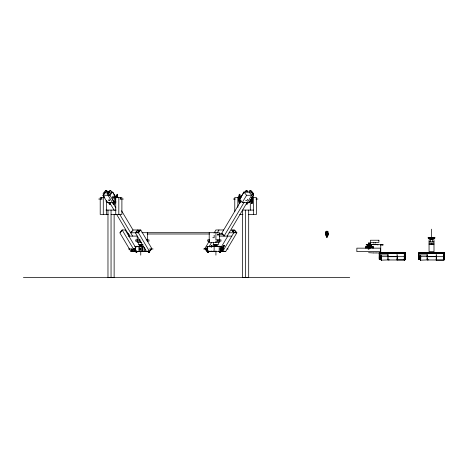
<?xml version="1.0" encoding="UTF-8"?>
<svg xmlns="http://www.w3.org/2000/svg" width="468" height="468" viewBox="0 0 468 468"><rect width="100%" height="100%" fill="white"/><g stroke="black" fill="none" stroke-linecap="round" stroke-linejoin="round"><path stroke-width="0.7" d="M135.457 251.468L135.457 246.507M136.451 246.513L143.647 246.291M136.703 246.291L136.323 246.291M138.99 251.468L138.99 249.473L139.99 249.555A0.655 0.462 -90 0 0 140.687 248.988A0.655 0.462 -90 0 0 139.99 248.426L138.99 248.508L138.99 246.507M139.189 246.513L140.049 246.291M136.597 246.291L140.207 246.297L139.786 246.507M139.914 251.468L139.914 249.473M139.914 248.508L139.873 246.291M141.453 251.468L141.453 246.507M142.407 251.468L142.407 246.507M212.244 246.513L211.483 246.291L212.244 246.291M211.735 246.513L215.344 246.297M214.835 246.507L214.356 246.291L215.04 246.507M379.255 256.651L379.296 259.348L379.255 252.942L379.255 259.33L380.601 259.348L380.566 253.369M380.578 256.973L380.578 256.335M381.057 256.084L381.057 257.932L381.063 257.318M381.256 259.623L381.245 260.185L381.262 259.518L381.245 260.185L388.452 259.892M381.25 258.547L381.332 256.686M381.584 256.686L381.584 258.324L381.566 257.418M387.984 257.166L387.978 254.931L381.25 254.931L381.198 258.301L381.18 257.4M387.978 258.547L387.978 257.113M397.075 258.541L397.075 253.621M404.27 258.541L404.27 253.621L387.978 253.638L387.984 256.68L397.08 256.68M405.405 257.002L405.399 255.446L405.405 256.066M418.433 256.651L418.468 259.348L418.433 252.942L418.433 259.33L419.773 259.348L419.773 253.387L418.433 253.369L438.218 253.381M420.229 256.382L420.235 257.932L420.229 256.084M420.422 259.635L420.422 254.931L427.155 254.943L427.155 258.108M427.155 258.547L427.155 257.944M436.252 258.541L436.252 253.621M443.442 257.938L443.442 253.621L427.155 253.638L427.155 256.68L436.252 256.68M443.442 258.541L443.448 257.64M444.577 257.002L444.577 255.446L444.577 257.915L444.577 257.301M117.281 194.764C116.462 195.25 118.006 195.238 117.281 194.191M141.628 246.291C142.617 246.437 141.389 246.332 141.979 246.291M216.994 246.291L217.456 246.513M217.064 246.507L216.772 246.291M217.298 246.507C216.263 245.764 216.52 247.162 217.076 246.291M217.415 246.513L215.268 246.618M380.578 257.271L380.572 257.728M381.245 259.319L381.245 258.33M381.332 258.114L381.321 259.541L381.332 255.943M387.978 258.33L387.978 259.635M397.075 258.324L397.075 259.635M397.431 259.003L397.431 255.832M404.27 258.324L404.264 260.179L404.27 259.009M404.756 259.003L404.761 259.968L404.767 255.042M405.405 257.301L405.399 257.915L405.405 256.365M420.393 257.271L420.387 257.728M427.629 259.892L420.416 260.185L420.422 258.33M420.755 259.009L420.761 255.832M427.155 258.33L427.149 259.635M431.835 238.036L428.144 238.042L434.924 238.042L432.116 238.036L432.543 237.715M432.356 238.042L432.198 237.715L432.233 239.628M432.549 238.042L431.835 237.82M432.262 238.036L434.667 237.826L433.579 237.82M434.632 237.826L434.21 237.826L434.924 237.826L428.144 237.826L428.834 238.042M436.252 258.324L436.246 260.179L443.436 260.179L443.436 259.722M436.603 259.003L436.609 255.832M443.442 258.324L443.442 259.635M443.927 259.003L443.933 259.968L443.945 255.042M381.245 259.635L381.198 258.681M388.06 259.968L404.884 259.98L404.89 259.02M419.743 257.728L419.749 256.335M436.252 259.009L436.246 260.179M444.062 259.02L444.056 259.553L444.05 259.02M387.978 259.91L387.978 259.535M397.075 259.904L404.282 259.892M397.075 259.529L397.075 260.179M420.416 259.535L420.363 259.945L420.393 258.026L420.434 260.167L420.434 259.278M427.149 259.91L427.149 259.535M381.186 258.675L381.192 259.945L381.192 259.132M389.037 259.547L389.037 259.986M404.884 259.173L404.884 259.98M428.214 259.547L428.208 259.986M239.066 199.105L239.405 199.111L239.066 198.976M239.265 198.982L239.353 199.421L239.265 199.111M420.498 259.442L420.492 258.108M444.056 259.98L444.062 259.173L444.056 259.98L427.231 259.968M209.026 251.31L207.804 252.597L208.207 250.924M223.844 245.817L224.125 245.998M211.384 245.817L211.665 245.998M220.2 252.299L220.329 251.878L219.937 252.702M240.774 202.158L239.692 201.006L240.347 199.894M249.239 202.533L253.557 195.273L252.603 195.273L253.592 193.612L252.509 192.325L251.585 192.459A0.655 0.462 -90 0 1 250.83 192.845A0.655 0.462 -90 0 1 250.971 191.734L251.989 191.704L250.906 190.417L249.988 190.417L248.994 192.085L251.679 195.273L246.601 195.273L243.922 192.085L239.604 199.345L242.289 202.533L247.361 202.533M252.509 192.325L252.468 192.623M222.3 248.537L222.709 249.485L222.101 249.976M221.92 248.099A0.954 0.679 -90 0 1 222.587 248.28L222.914 248.9L222.657 249.619A0.954 0.679 -90 0 1 222.019 249.941M134.433 250.187L136.504 252.609L136.147 250.924M136.445 252.603L136.861 252.293L136.299 250.924M371.586 247.619L371.58 247.11L370.387 247.11L370.387 247.619M147.794 251.31L149.111 252.509L148.877 251.889L148.748 252.603L147.636 251.31M430.929 238.036C431.888 237.118 430.946 238.744 430.373 237.826M217.597 234.831C218.334 234.567 216.193 235.258 218.544 234.714C219.434 234.766 217.433 235.106 218.1 234.614M218.527 234.825L218.006 234.62M222.622 249.216L222.587 248.28M241.307 196.782L240.423 196.624A2.434 1.726 -90 0 0 238.949 198.736C239.511 200.152 238.738 199.333 239.201 198.578M239.025 199.181L239.031 198.888M239.318 197.888C237.013 198.818 240.809 189.645 240.055 197.484M238.926 198.204L239.569 194.401M239.347 203.65C238.113 192.564 239.364 209.699 240.002 201.199M251.468 203.387L252.053 203.422L252.445 199.854L251.766 203.633L251.24 201.275M116.608 197.484L117.252 194.401L117.819 197.531M116.76 197.484L117.199 194.425L117.661 197.531M208.868 251.31L207.646 252.597L208.055 250.924M222.762 249.403L224.113 245.489L221.896 247.818M222.984 248.906L222.124 247.835L222.984 248.906L224.271 245.489L222.505 247.256M211.606 245.396C211.565 247.496 212.647 243.325 210.495 246.689M221.177 251.31L219.954 252.597L220.364 250.924M221.329 251.31L220.106 252.597L220.516 250.924M136.463 252.258L136.34 251.878L136.726 252.702M371.656 247.279L371.691 247.636L370.007 247.666L370.007 247.069M367.485 246.092L367.526 245.852M367.854 246.092L367.83 245.285L371.147 245.285M368.07 246.373L367.298 246.244M369.825 247.069L369.738 247.765L367.082 247.765L366.994 247.069M432.128 237.715L428.676 238.042M223.92 246.109L224.049 245.712M211.46 246.109L211.589 245.712M212.01 245.788L211.46 247.081M113.104 197.543L112.759 199.345A2.434 1.726 -90 0 0 114.233 201.456L114.683 201.456A2.434 1.726 -90 0 0 115.508 200.983M241.078 196.7L241.172 196.484A1.088 0.766 -90 0 1 241.693 196.104M368.246 245.22L368.386 242.763L368.521 245.22M369.351 245.22L369.492 242.763L369.626 245.22M370.457 245.22L370.597 242.763L370.732 245.22M239.277 194.828L239.645 195.138L239.13 194.84M239.417 202L239.376 202.375M239.639 203.223L239.493 202.86L239.786 203.217M238.99 198.765L239.212 198.526M252.094 199.397L252.194 198.9M431.835 237.715L431.759 239.628M207.482 252.702L207.774 252.287M210.19 251.527L207.113 251.527L204.756 248.724L209.588 240.605M214.046 233.105L215.906 229.981L223.669 229.981M208.95 246.852L211.548 242.477M217.123 233.105L218.977 229.981M239.727 199.345L244.044 192.085M244.998 192.085L245.987 190.417L246.911 190.417L247.894 191.734A0.655 0.462 -90 0 0 247.636 192.067M213.162 246.525L214.274 244.653M245.916 192.085L246.911 190.417M219.012 233.31L221.692 233.31L241.026 200.79M242.289 202.533L246.601 195.273M244.12 202.34L224.043 236.112L221.692 233.31M247.777 199.245L246.952 200.637L245.601 200.637M227.12 236.112L247.198 202.34M253.592 193.612L252.667 193.612L246.373 204.2L247.297 204.2L248.286 202.533M221.405 246.852L227.723 236.229M250.444 200.719L249.362 202.533L247.911 202.533M252.24 197.695L253.679 195.273L252.784 194.208M233.327 232.134L234.445 230.262L236.328 232.502L233.865 232.502L231.982 230.262L234.445 230.262M222.645 251.527L233.789 232.777L231.438 229.981L234.515 229.981L236.866 232.777L225.722 251.527L222.645 251.527L221.861 250.596M144.489 247.274L144.255 247.666A2.434 1.726 -90 0 0 144.419 250.62L144.764 251.035A2.434 1.726 -90 0 0 146.484 251.158M239.452 199.813L239.119 199.959L238.733 199.128L239.025 198.227L239.4 198.268M222.101 248.988L222.505 248.461L222.914 248.9M208.166 251.211L208.465 251.597M208.319 251.211L208.313 251.556M222.686 249.97L223.06 248.882L222.581 247.941M251.971 192.991A0.655 0.462 -90 0 1 251.702 191.927L251.989 191.704M252.287 196.782L252.439 198.192L252.258 197.882A1.088 0.766 -90 0 0 252.392 196.812M210.653 246.694L211.717 245.402M252.094 198.145L252.492 198.953L252 199.76M105.078 192.325L104.153 192.325L103.071 193.612L103.732 194.717M107.669 192.085L106.681 190.417L105.756 190.417L104.674 191.704L104.967 191.927A0.655 0.462 -90 0 1 104.908 192.845A0.655 0.462 -90 0 1 104.259 192.763L104.153 192.325M104.259 192.763L104.967 191.927M112.378 202.533L107.301 202.533L102.983 195.273L105.669 192.085L109.296 192.085M105.791 192.085L103.106 195.273L104.545 197.695M107.073 193.612L108.155 192.325L109.073 192.325L109.179 192.763A0.655 0.462 -90 0 0 109.828 192.845A0.655 0.462 -90 0 0 109.886 191.927L108.675 191.704L109.758 190.417L110.676 190.417L111.671 192.085L108.986 195.273L107.991 193.612L107.073 193.612L113.367 204.2L114.291 204.2L115.274 202.884A0.655 0.462 -90 0 1 115.093 201.831A0.655 0.462 -90 0 1 115.853 201.995M107.991 193.612L109.073 192.325M109.594 191.704L110.676 190.417M109.179 192.763L109.886 191.927M108.986 195.273L109.939 195.273L112.624 192.085L115.14 196.32M108.377 202.533L109.366 204.2L110.085 203.34M114.291 204.2L113.297 202.533L114.251 202.533L115.596 200.936M135.626 247.478L125.225 229.981L122.148 229.981L119.796 232.777L130.941 251.527L134.018 251.527L135.585 249.66M120.34 232.502L122.224 230.262M131.069 232.83L132.204 231.49M137.686 229.981L135.328 232.777L146.472 251.527L149.549 251.527L151.907 248.724L140.763 229.981L132.994 229.981L130.636 232.777L138.405 232.777L140.763 229.981M137.756 230.262L135.872 232.502L138.335 232.502L140.219 230.262L137.756 230.262L138.873 232.134M130.941 251.527L133.292 248.724L135.755 248.724M133.368 249.005L131.485 251.246L133.942 251.246L135.451 249.456M151.363 249.005L149.479 251.246L147.016 251.246M138.99 248.508L139.072 248.426A0.655 0.462 -90 0 1 139.762 248.988A0.655 0.462 -90 0 1 139.072 249.555L138.99 249.473M207.599 249.45A0.655 0.462 -90 0 1 207.271 249.643L206.961 249.473L206.961 251.468L221.668 251.468L221.668 249.473L220.668 249.555A0.655 0.462 -90 0 1 219.978 248.988A0.655 0.462 -90 0 1 220.668 248.426L221.668 248.508L221.668 246.507L206.961 246.507L206.961 248.508L207.271 248.338A0.655 0.462 -90 0 1 207.599 248.526M221.668 249.473L221.592 249.555A0.655 0.462 -90 0 1 220.902 248.988A0.655 0.462 -90 0 1 221.592 248.426L221.668 248.508M238.774 198.204L239.107 198.011M252.018 199.479L252.158 198.771M251.462 200.164L252.293 199.854M251.679 200.199L252.445 199.854M135.498 250.538L135.474 250.912M239.37 201.082L239.376 201.521M239.376 202.855L239.376 203.287M115.801 199.76L115.309 198.953L115.883 198.063M215.865 246.624L215.549 246.613M222.019 248.514L222.376 248.537M239.388 196.537L239.388 196.969M371.744 244.676L371.399 245.021L371.399 244.676M238.733 199.128L239.429 199.04M251.796 199.04L252.492 198.953M430.507 237.715L430.958 237.715M399.04 253.381L379.255 253.369L405.423 252.954L405.428 259.29L404.914 259.284M418.468 253.387L444.6 252.954L444.6 259.29L444.167 259.29L444.167 252.954L418.433 252.942L419.737 259.33M132.871 248.988L134.562 248.988M220.317 246.291L219.983 246.291M220.317 246.507L219.556 246.513M211.483 246.507L211.875 246.507L211.273 246.507M379.255 252.942L405.001 253.381L404.99 252.954L379.255 252.942L379.291 253.387L405.001 253.381L404.96 256.675L380.601 256.669M140.295 246.291L139.189 246.291L139.756 246.291M429.097 237.826L429.495 237.82L429.092 238.042M429.712 237.826L430.11 237.82M428.384 238.042L428.688 237.826M429.478 238.042L429.174 238.042M429.712 238.042L430.11 238.042M141.757 246.297L142.313 246.291M136.685 246.507L136.995 246.507M212.724 246.291L213.104 246.291M213.917 246.291L213.677 246.291M214.367 246.291L215.04 246.297M140.242 246.291L139.207 246.291M219.042 246.513L218.702 246.513M326.442 236.317L327.313 236.311M428.571 237.826L428.056 237.826M432.994 237.82L433.947 237.826M434.21 238.042L434.667 238.042M223.827 245.443L224.178 245.402M141.032 246.291L141.336 246.507L139.37 246.507M220.141 246.291L216.456 246.297L217.456 246.291M136.235 252.433L136.656 252.609M136.358 252.556L136.802 252.509M207.646 252.597L207.997 252.556M111.296 192.085L112.747 192.085L115.619 196.923M243.922 192.085L249.543 192.085M116.994 194.466L117.409 194.46M239.3 194.425L239.622 194.425M239.71 194.518L239.751 196.074M102.983 195.273L108.061 195.273M104.516 197.554L100.21 197.554L100.21 214.438L108.371 214.438M239.078 197.554L234.766 197.554L234.766 211.624M252.147 197.554L256.458 197.554L256.458 214.438L248.292 214.438M252.112 198.005L252.439 198.192M239.195 199.959L238.703 199.017A0.954 0.679 -90 0 1 239.049 198.192M98.713 199.04L102.135 199.04M119.972 199.04L123.388 199.04M233.275 199.04L235.328 199.04M255.897 199.04L257.95 199.04M239.306 200.164L238.715 199.889L238.504 198.713A1.176 0.831 -90 0 1 238.896 198.005M108.354 200.637L109.711 200.637L108.886 199.245M239.692 201.006L240.611 201.006M115.894 202.293L114.964 202.158A0.655 0.462 -90 0 0 114.865 201.848M252.088 203.217L251.948 202.913M239.294 203.633L239.616 203.633M251.655 203.65L251.919 203.633M109.366 204.2L110.29 204.2M105.967 210.085L116.14 210.085M253.381 210.085L242.535 210.085L242.535 277.389L248.689 277.389L248.689 210.085M111.051 214.438L121.896 214.438L121.896 197.554L115.742 197.554L115.742 214.438M239.692 214.438L242.933 214.438M141.933 232.695L219.422 232.695L219.422 239.873M229.104 232.777L236.866 232.777M127.208 233.31L128.548 233.31M147.151 234L209.512 234M128.092 234.708L129.408 234.708M219.586 234.708L222.867 234.708M128.203 236.112L137.311 236.112M219.357 236.112L231.812 236.112M212.782 237.703L214.163 237.703L214.163 235.258M430.349 237.715L432.701 237.715M140.236 239.873L135.702 239.873L135.702 241.184L140.745 241.184L140.745 242.529M146.11 239.873L148.994 239.873L148.994 241.184L147.256 241.184M209.407 239.873L207.669 239.873L207.669 241.184L209.407 241.184M434.011 241.804L429.057 241.804L429.057 251.638L434.011 251.638L433.965 239.628L429.103 239.628L429.103 241.804M141.494 242.529L137.241 242.529L137.241 241.184M373.581 242.997L374.014 242.997M375.313 242.933L375.745 242.933M429.057 243.155L434.011 243.155M372.663 244.325L376.664 244.325M429.057 244.46L434.011 244.46M143.068 244.706L138.312 244.706L138.312 242.529M213.115 244.706L218.351 244.706L218.351 242.529M366.175 244.676L383.152 244.676M366.175 245.021L368.14 245.021M383.152 245.021L380.642 245.021L380.642 244.676M368.883 245.25L369.784 245.25M371.405 245.852L371.405 246.373M368.135 246.133L367.134 246.373M370.896 246.133L371.943 246.373M211.659 246.291L215.099 246.297M367.134 246.244L367.678 246.244M371.317 246.244L371.861 246.244M134.995 246.507L143.752 246.507M141.003 246.618L141.927 246.618M214.73 246.618L216.813 246.618L216.871 244.706L216.906 246.449M365.619 247.069L373.359 247.069M367.754 247.174L369.065 247.174M371.832 247.151L369.872 247.332M369.954 247.285L370.551 247.285M367.754 247.344L369.065 247.344M369.562 247.344L369.258 247.455M366.994 247.455L369.825 247.455M204.756 248.724L207.833 248.724M128.407 248.988L131.83 248.988M133.193 248.988L135.211 249.005M149.666 248.988L153.083 248.988M203.58 248.988L207.763 249.005M226.886 248.988L228.255 248.988M209.646 251.246L207.184 251.246L205.3 249.005M222.721 251.246L225.178 251.246M134.995 251.468L149.701 251.468M388.446 252.936L405.423 252.954L380.08 252.948M373.177 252.942L368.585 252.685M373.365 252.942L375.962 252.942M376.149 252.942L378.723 252.942M427.623 252.942L444.161 252.954L444.173 253.381L419.773 253.387M419.258 252.948L444.6 252.954L444.161 252.954M427.155 253.638L436.252 253.633M419.773 256.669L444.138 256.675M23.4 277.582L349.719 277.582M211.518 245.443L211.869 245.407M222.078 250.187L222.002 250.169A1.176 0.831 -90 0 0 222.973 249.064A1.176 0.831 -90 0 0 222.078 247.829L222.277 247.835M219.954 252.597L220.305 252.556M148.666 252.556L149.017 252.597M115.859 201.456L115.772 201.456A2.434 1.726 -90 0 1 114.297 199.345L114.964 197.098L116.239 196.624A2.434 1.726 -90 0 1 117.064 197.116M105.949 201.456L106.312 201.456A2.434 1.726 -90 0 0 106.745 201.298M218.486 246.49L219.767 246.513M418.433 252.942L444.097 253.369M431.56 237.721L431.256 237.715L431.28 239.628M444.6 259.29L444.524 252.948M405.428 259.29L405.346 252.948M404.99 252.954L404.99 259.29M377.582 244.676L377.928 245.021L377.928 244.676M239.388 196.115L239.534 195.84M222.101 247.999L222.505 248.461M108.675 191.704L108.769 191.734A0.655 0.462 -90 0 1 108.804 192.939M380.56 259.33L379.291 253.387M239.13 199.935L239.294 199.982A0.954 0.679 -90 0 0 239.47 199.953M252.27 198.005L252.065 197.888A1.176 0.831 -90 0 1 252.673 199.04A1.176 0.831 -90 0 1 252.047 200.164M148.163 251.568L148.461 251.187L148.321 251.568M238.779 199.865L238.955 200.047A1.176 0.831 -90 0 1 238.972 198.005M238.879 199.719L238.703 199.017M251.702 191.927L252.404 192.763M249.988 190.417L251.064 191.704M251.591 192.325L252.667 193.612M252.661 194.208L253.557 195.273M222.236 233.59L224.119 235.831M134.515 250.62L134.854 251.035A2.434 1.726 -90 0 0 136.153 251.374M135.036 250.749L136.393 252.433M150.052 248.988L150.725 250.128M137.961 231.128L138.598 232.192M138.405 232.777L149.549 251.527M121.586 210.793L133.117 230.186M109.939 195.273L114.251 202.533M105.756 190.417L106.745 192.085M112.542 202.34L115.888 207.968M119.603 214.221L132.619 236.112M109.465 202.34L114.297 210.471M116.526 214.221L129.542 236.112M106.341 200.719L107.424 202.533M122.148 229.981L133.292 248.724M132.83 249.374L133.942 251.246M131.444 248.988L132.116 250.128M148.923 252.258L149.181 252.702M145.022 248.736L145.092 249.485L145.7 249.976M115.584 196.7L115.491 196.484A1.088 0.766 -90 0 0 114.408 196.355A1.088 0.766 -90 0 0 114.315 197.882L112.776 197.882A1.088 0.766 -90 0 1 112.794 196.449A1.088 0.766 -90 0 1 113.806 196.291M148.608 250.924L149.128 252.141M251.924 197.543L252.275 199.345A2.434 1.726 -90 0 1 250.801 201.456L250.351 201.456A2.434 1.726 -90 0 1 249.526 200.983M371.159 246.133L371.124 244.647L367.959 244.629L367.836 246.197M370.931 246.092L371.621 246.197M252.135 196.782L252.287 198.192M251.398 201.275L251.55 202.685M108.155 192.325L108.155 192.459A0.655 0.462 -90 0 0 108.348 192.88M420.387 259.295L420.381 258.588M420.358 258.675L420.358 259.506M239.382 194.191L239.382 194.764M444.577 256.365L444.577 256.686M420.393 255.949L420.428 258.529M420.393 256.335L420.352 257.505M420.381 257.365L420.358 258.301M381.584 255.042L381.566 257.529M381.18 256.657L381.18 257.505M381.063 256.376L381.057 257.02M326.88 235.316L326.886 237.311M432.59 239.628L432.59 241.804M432.49 239.628L432.526 237.89L430.542 237.89L430.578 239.628M432.292 237.89L432.292 239.628M432.028 237.89L432.028 239.628M432.017 243.155L432.017 244.46M431.537 229.185L431.508 239.628M431.04 237.89L431.04 239.628M431.051 243.155L431.051 244.46M431.005 237.89L431.005 239.628M430.852 237.715L430.852 239.628M430.776 237.89L430.776 239.628M430.478 239.628L430.478 241.804M382.28 244.676L382.28 245.021M380.753 245.021L380.753 252.597M373.359 248.157L373.359 246.373L365.619 246.373L365.619 248.157M372.253 247.069L372.253 248.157M371.832 247.069L371.323 247.069M370.966 245.501L370.966 244.852L368.053 244.852L368.053 245.501M371.03 247.098L371.03 247.636M370.744 247.069L370.744 247.666M369.562 247.069L369.562 247.455M369.065 247.069L369.065 247.455M368.685 244.676L368.685 245.021M368.562 247.455L368.257 247.455M367.754 247.069L367.754 247.455M367.561 247.455L367.257 247.455M367.047 244.676L367.047 245.021M366.725 247.069L366.725 248.157M253.381 197.554L253.381 214.438M250.304 201.07L250.304 210.214M245.612 210.085L245.612 277.389M237.843 197.554L237.843 207.4M221.083 246.507L221.083 249.345M220.75 246.507L220.75 248.508M220.75 249.473L220.75 251.468M219.55 239.873L219.55 241.184M219.422 241.184L219.422 242.529L209.208 242.529L209.208 241.184M219.211 246.507L219.211 251.468M218.866 239.873L218.866 241.184M217.456 239.873L217.456 241.184M216.772 244.706L216.772 246.449M216.655 244.706L216.62 246.449L216.602 244.706M216.485 244.706L216.485 246.449M216.28 244.706L216.28 246.449M216.175 244.706L216.169 246.618M215.918 232.695L215.918 239.873L220.96 239.873L220.96 241.184L215.918 241.184L215.918 242.529M215.918 244.706L215.918 246.449M215.918 250.795L215.918 255.148M215.742 244.706L215.754 246.618M215.508 244.706L215.508 246.449M215.216 244.706L215.175 246.449M215.145 244.706L215.058 246.449M214.958 244.706L214.958 246.449M214.929 244.706L214.929 246.449M214.133 246.507L214.133 251.468M213.636 242.529L213.636 244.706M209.208 232.695L209.208 239.873M209.085 239.873L209.085 241.184M207.546 246.507L207.546 249.345M207.423 246.507L207.423 251.468M207.271 248.338L207.271 249.643M147.578 239.873L147.578 241.184M147.455 232.695L147.455 239.873M141.605 244.706L141.605 246.449M141.5 246.449L141.447 244.706L141.4 246.449M141.242 244.706L141.242 246.449M140.973 244.706L140.973 246.449M140.716 244.706L140.716 246.449M140.745 250.795L140.745 255.148M140.488 244.706L140.488 246.449M140.254 244.706L140.219 246.449M140.09 244.706L140.09 246.449M139.99 244.706L140.008 246.449M139.891 244.706L139.891 246.449M139.792 244.706L139.792 246.449M139.756 244.706L139.756 246.449M139.207 239.873L139.207 241.184M137.797 239.873L137.797 241.184M137.241 236.287L137.241 239.873M137.112 239.873L137.112 241.184M120.358 197.554L120.358 199.04M118.819 197.554L118.819 214.438M114.128 214.426L114.128 277.389L107.973 277.389L107.973 210.085M111.051 210.085L111.051 277.389M106.359 200.368L106.359 214.438M103.288 197.554L103.288 214.438M101.749 197.554L101.749 199.04M136.545 246.817A2.434 1.726 -90 0 1 138.271 246.946M138.118 251.158A2.434 1.726 -90 0 1 136.393 251.035M135.006 246.817A2.434 1.726 -90 0 1 136.732 246.946M134.673 250.158A1.176 0.831 -90 0 1 134.456 250.169M106.967 201.287A2.434 1.726 -90 0 1 106.581 200.965M104.3 197.648A1.088 0.766 -90 0 1 104.27 196.812M110.249 202.808A0.655 0.462 -90 0 1 110.056 202.387M213.437 251.035A2.434 1.726 -90 0 1 211.717 251.158M211.565 246.946A2.434 1.726 -90 0 1 211.969 246.671M210.027 246.946A2.434 1.726 -90 0 1 211.747 246.817M211.899 251.035A2.434 1.726 -90 0 1 210.179 251.158M238.627 199.017A0.954 0.679 -90 0 1 238.972 198.192M240.599 198.122A2.434 1.726 -90 0 1 241.137 197.116M240.447 201.456A2.434 1.726 -90 0 1 238.949 199.374M220.972 248.239A2.434 1.726 -90 0 1 221.019 249.497M220.27 251.035A2.434 1.726 -90 0 1 218.55 251.158M220.34 246.671A2.434 1.726 -90 0 1 222.025 247.18L222.318 247.666A2.434 1.726 -90 0 1 222.148 250.62L221.809 251.035A2.434 1.726 -90 0 1 220.089 251.158M252.1 198.104A0.954 0.679 -90 0 1 252.082 199.953M252.024 198.104A0.954 0.679 -90 0 1 252.006 199.953M251.924 197.853A1.176 0.831 -90 0 1 252.743 198.888A1.176 0.831 -90 0 1 252.123 200.164M250.737 199.345A2.434 1.726 -90 0 1 249.696 201.287M143.799 246.607A2.434 1.726 -90 0 0 143.009 247.18L142.717 247.666A2.434 1.726 -90 0 0 142.88 250.62L143.226 251.035A2.434 1.726 90 0 0 144.945 251.158M325.962 233.45A1.305 0.924 -0.1 0 0 325.968 234.755A1.305 0.924 -0.1 0 0 327.811 234.749A1.305 0.924 -0.1 0 0 327.811 233.444A1.106 0.784 -0.1 0 1 326.886 234.573A1.106 0.784 -0.1 0 1 325.927 233.403M327.846 233.707A1.106 0.784 -0.1 0 1 326.886 234.883A1.106 0.784 -0.1 0 1 325.927 233.707M327.811 233.14A1.305 0.924 -0.1 0 1 327.811 234.445A1.305 0.924 -0.1 0 1 325.968 234.445A1.305 0.924 -0.1 0 1 325.962 233.14M327.811 234.521A1.305 0.924 -0.1 0 1 327.811 235.825A1.305 0.924 -0.1 0 1 325.968 235.831A1.305 0.924 -0.1 0 1 325.968 234.526M326.108 232.812A0.901 0.638 -0.1 0 1 326.886 231.853A0.901 0.638 -0.1 0 1 327.664 232.812M380.94 256.663L380.934 259.518L380.929 256.657M405.13 255.955L405.136 259.553L405.136 253.843L405.13 255.955M420.118 256.663L420.112 259.518L420.1 256.657M381.198 258.09L381.198 258.985L381.18 258.084M381.584 258.114L381.584 259.009L381.572 258.108M381.584 258.705L381.578 259.541L381.572 258.699M381.578 259.155L381.578 259.968L381.572 259.155M404.767 259.05L404.761 259.412L404.756 259.05M420.369 259.132L420.363 259.834L420.358 259.132M443.939 259.05L443.933 259.412L443.933 259.05M444.313 259.173L444.313 259.553L444.307 259.173M207.845 252.053L208.114 252.229L207.845 252.053M222.879 247.227L223.324 247.356L222.879 247.227M223.031 247.227L223.031 247.227M223.265 246.572L223.71 246.7L223.265 246.572M223.417 246.572L223.417 246.572M211.115 246.572L211.355 246.788L211.115 246.572M220.41 251.351L220.65 251.568L220.422 251.298M220.563 251.351L220.802 251.568L220.574 251.298M239.388 194.928L239.388 194.928M239.394 195.846L239.616 196.086L239.394 195.846M239.394 196.695L239.616 196.94L239.394 196.695M239.376 201.246L239.604 201.492L239.376 201.246M251.532 201.246L251.755 201.492L251.532 201.246M251.532 203.013L251.761 203.258L251.55 202.96M251.532 202.1L251.761 202.34L251.532 202.1M116.977 195.84L117.199 196.086L116.977 195.84M116.977 196.695L117.199 196.94L116.977 196.695M117.129 194.928L117.129 194.928M117.129 195.84L117.357 196.086L117.129 195.84M117.129 196.695L117.351 196.94L117.129 196.695M135.802 251.316L136.012 251.585L135.802 251.316M135.96 251.316L136.17 251.585L135.96 251.316M148.526 252.018L148.736 252.287L148.543 251.965M326.594 232.438L327.185 232.491L326.594 232.438M370.668 247.853L368.351 247.853L370.668 247.853M327.313 235.316L326.465 235.316L326.465 237.317L327.313 237.311L327.313 235.316M378.893 240.236L370.434 240.236L370.434 242.412L378.893 242.412L378.893 240.236M368.158 248.157L356.844 248.157L356.844 251.638L380.338 251.638L380.338 248.157L369.024 248.157L369.024 249.245L368.158 249.245L368.158 248.157M141.734 246.449L141.734 244.706L141.705 246.449M326.231 232.9A1.305 0.924 -0.1 0 0 328.191 232.099A1.305 0.924 -0.1 0 0 326.231 231.303A1.305 0.924 -0.1 0 0 326.231 232.9M326.249 232.549A0.901 0.638 -0.1 0 0 327.758 232.263A0.901 0.638 -0.1 0 0 326.652 231.484A0.901 0.638 -0.1 0 0 326.249 232.549"/></g></svg>
